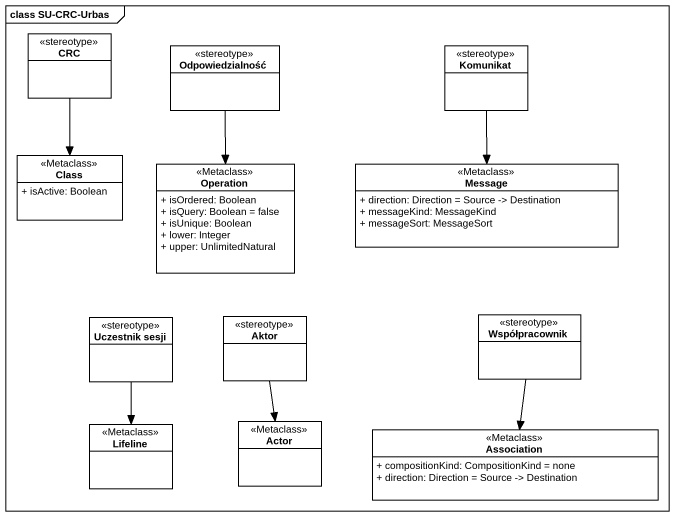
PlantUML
@startuml
mainframe class SU-CRC-Urbas
hide circle
hide empty members
skinparam classAttributeIconSize 0
class CRC <<stereotype>>
class Odpowiedzialność <<stereotype>>
class Komunikat <<stereotype>>
class "Class" as Class_ <<Metaclass>> {
  + isActive: Boolean
}
class Operation <<Metaclass>> {
  + isOrdered: Boolean
  + isQuery: Boolean = false
  + isUnique: Boolean
  + lower: Integer
  + upper: UnlimitedNatural
}
class Message <<Metaclass>> {
  + direction: Direction = Source -> Destination
  + messageKind: MessageKind
  + messageSort: MessageSort
}
class "Uczestnik sesji" as Uczestnik_sesji <<stereotype>>
class Aktor <<stereotype>>
class Współpracownik <<stereotype>>
class Lifeline <<Metaclass>>
class "Actor" as Actor_ <<Metaclass>>
class Association <<Metaclass>> {
  + compositionKind: CompositionKind = none
  + direction: Direction = Source -> Destination
}
CRC --> Class_
Odpowiedzialność --> Operation
Komunikat --> Message
Uczestnik_sesji --> Lifeline
Aktor --> Actor_
Współpracownik --> Association
@enduml
